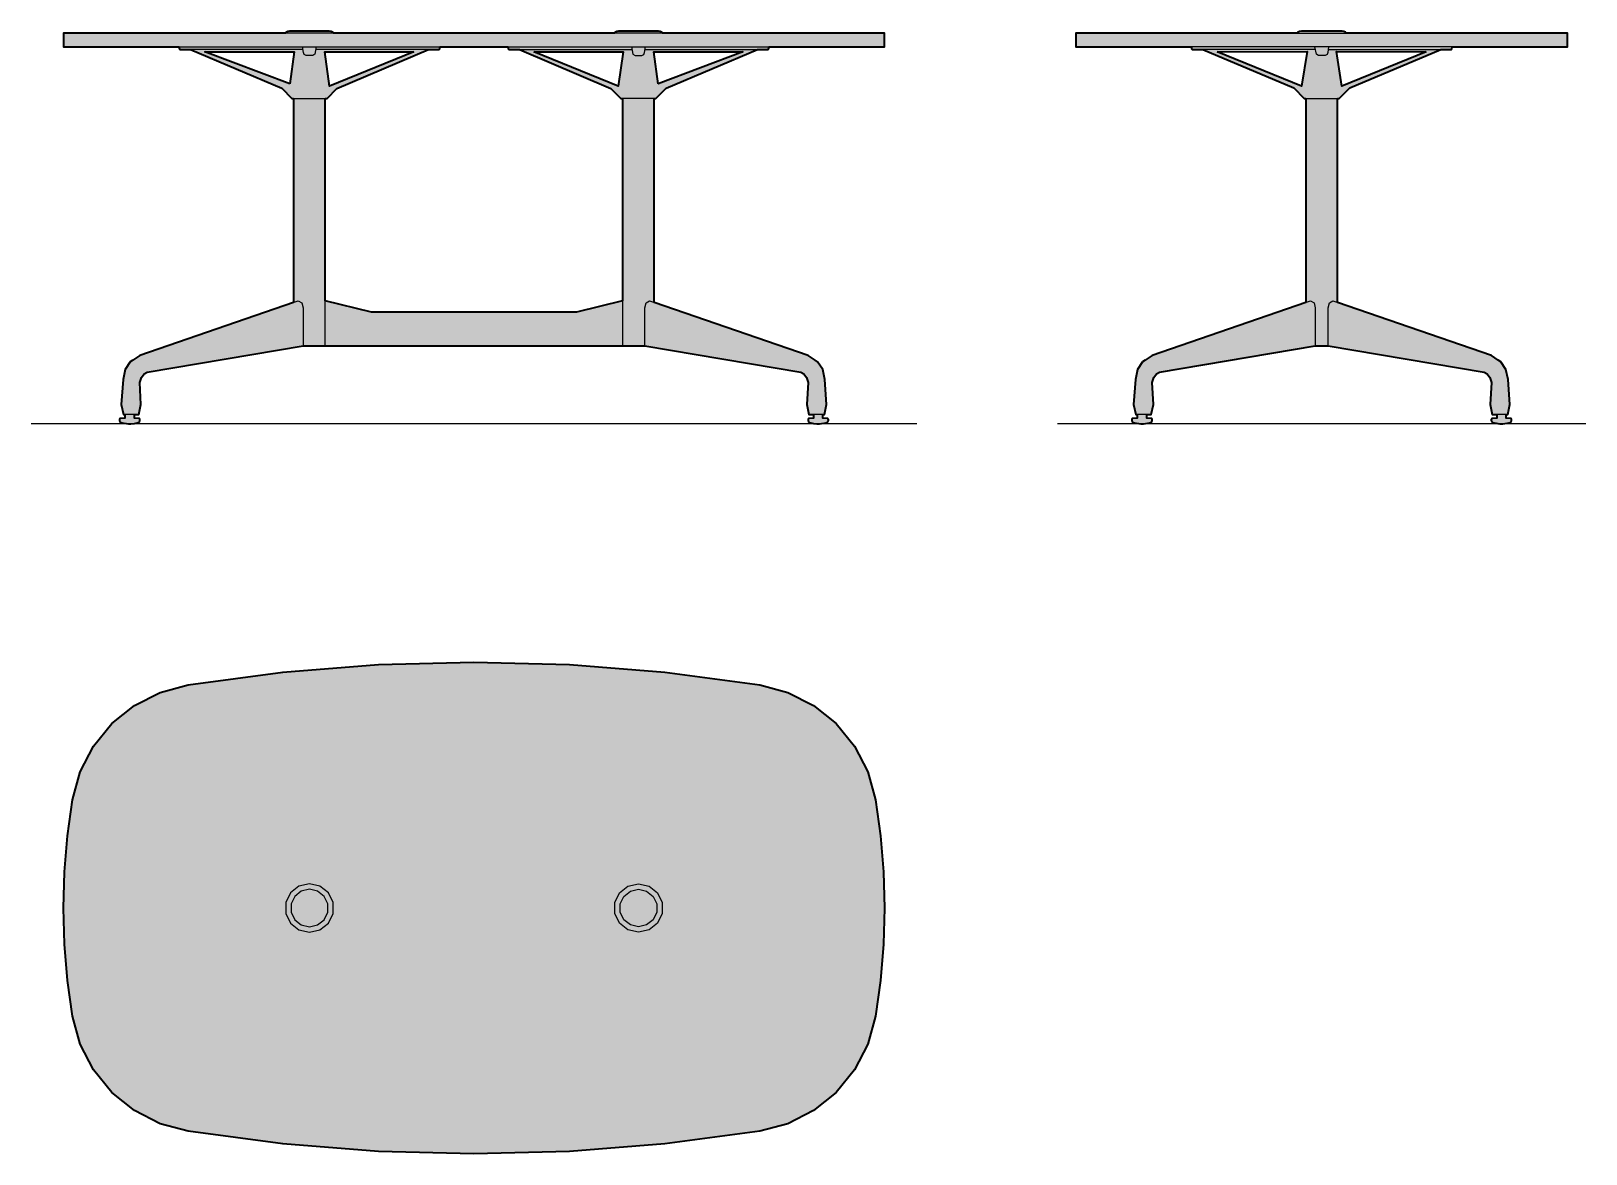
# Model space of a CAD drawing. Header units: millimetres. Extents: x 0 to 2835, y -1331 to 716.
import ezdxf

# ---------------------------------------------------------------- set-up
doc = ezdxf.new("R2010")
doc.units = ezdxf.units.MM
doc.layers.add('Blocks', color=7, linetype='Continuous')
doc.layers.add('Blocks$Fill', color=7, linetype='Continuous', true_color=0xffffff)
for name, color, linetype, lineweight, true_color in [('Blocks$Inner', 7, 'Continuous', 25, 0x007f00), ('Blocks$Outline', 7, 'Continuous', 35, 0xff3f3f), ('Groud', 7, 'Continuous', 25, 0x243775)]:
    doc.layers.add(name, color=color, linetype=linetype, lineweight=lineweight, true_color=true_color)

# ---------------------------------------------------------------- blocks, each defined once
blk = doc.blocks.new('Eames Table Oval Conference Table Front')
at = {"layer": 'Blocks$Fill'}
h = blk.add_hatch(color=256, dxfattribs=at)
h.paths.add_polyline_path([(1345.3, 687.5), (1555.9, 687.5), (1555.9, 712.5), (1554.1, 712.5), (1150.6, 712.5), (1150.5, 713.5), (1149.9, 714.5), (1147, 715.9), (1143.8, 716.4), (1136.6, 716.4), (1071.2, 716.4), (1068, 715.9), (1065.1, 714.5), (1064.5, 713.5), (1064.3, 712.5), (550.6, 712.5), (550.5, 713.5), (549.9, 714.5), (547, 715.9), (543.8, 716.4), (536.6, 716.4), (471.2, 716.4), (468, 715.9), (465.1, 714.5), (464.5, 713.5), (464.3, 712.5), (59.1, 712.5), (59.1, 687.5), (60.9, 687.5), (269.7, 687.5), (269.7, 685), (270.5, 683.4), (272.3, 683), (290.7, 683), (457, 612.1), (475.6, 593.7), (478.6, 593.7), (478.6, 221.3), (198.1, 125), (185.6, 116.4), (180.9, 113.3), (171.5, 99.2), (167.6, 81.3), (164.5, 35.2), (168.4, 17.1), (171.1, 17.1), (171.1, 10.6), (171.1, 10.6), (162.6, 9.9), (162, 9.7), (161.3, 8.9), (161.2, 8.4), (161.2, 6.4), (162, 4.1), (163.2, 2.9), (163.2, 2.9), (164.1, 2.6), (166.1, 1.9), (177.7, 0), (178.5, 0), (182, 0), (188.5, 1), (193.4, 1.9), (195.5, 2.6), (196.3, 2.9), (197.5, 4.1), (198.3, 6.4), (198.3, 8.4), (198.2, 8.9), (197.5, 9.7), (196.9, 9.9), (188.4, 10.6), (188.4, 17.1), (189.5, 17.1), (196.5, 17.1), (200.4, 35.2), (198.1, 75.8), (201.2, 84.4), (205.9, 91.4), (211.4, 94.5), (495.8, 142.2), (536.4, 142.2), (1078.6, 142.2), (1119.2, 142.2), (1403.6, 94.5), (1409, 91.4), (1413.7, 84.4), (1416.9, 75.8), (1414.5, 35.2), (1418.4, 17.1), (1425.4, 17.1), (1426.6, 17.1), (1426.6, 10.6), (1418.1, 9.9), (1417.4, 9.7), (1416.8, 8.9), (1416.7, 8.4), (1416.7, 6.4), (1417.4, 4.1), (1418.7, 2.9), (1419.5, 2.6), (1421.6, 1.9), (1426.5, 1), (1433, 0), (1433.6, 0), (1437.3, 0), (1448.9, 1.9), (1450.9, 2.6), (1451.8, 2.9), (1453, 4.1), (1453.7, 6.4), (1453.7, 8.4), (1453.6, 8.9), (1453, 9.7), (1452.4, 9.9), (1443.9, 10.6), (1443.9, 10.6), (1443.9, 17.1), (1446.5, 17.1), (1450.4, 35.2), (1447.3, 81.3), (1443.4, 99.2), (1434, 113.3), (1429.4, 116.4), (1416.9, 125), (1136.4, 221.3), (1136.4, 593.7), (1139.4, 593.7), (1158, 612.1), (1324.3, 683), (1342.7, 683), (1344.5, 683.4), (1345.3, 685)], flags=0)
h.paths.add_polyline_path([(1143.3, 620.2), (1135.5, 678.4), (1298, 678.4)], flags=0)
h.paths.add_polyline_path([(917, 678.4), (1079.5, 678.4), (1070.6, 616)], flags=0)
h.paths.add_polyline_path([(471.7, 620.2), (317, 678.4), (479.5, 678.4)], flags=0)
h.paths.add_polyline_path([(698, 678.4), (544.4, 616), (535.5, 678.4)], flags=0)
h.paths.add_polyline_path([(890.6, 683), (1057.4, 612), (1075.2, 593.7), (1078.6, 593.7), (1078.6, 224.2), (994.2, 203.9), (620.8, 203.9), (536.4, 224.2), (536.4, 593.7), (539.8, 593.7), (557.6, 612), (724.4, 683), (743.9, 683.1), (745, 684.1), (745.2, 687.5), (869.8, 687.5), (870, 684.1), (871.1, 683.1), (878.1, 683), (890.6, 683)], flags=0)
at = {"layer": 'Blocks$Inner'}
blk.add_line((1078.6, 593.7), (1078.6, 142.2), dxfattribs=at)
for points in [[(286.4, 687.5), (633.1, 687.5), (807.5, 687.5), (981.8, 687.5), (1328.6, 687.5), (1379.6, 687.5), (1426.7, 687.5), (1467.9, 687.5), (1501.3, 687.5), (1525.6, 687.5), (1539.6, 687.5), (1548.7, 687.5), (1554.1, 687.5), (1555.9, 687.5), (1555.9, 712.5), (1554.1, 712.5), (1548.7, 712.5), (1539.6, 712.5), (1525.6, 712.5), (1501.3, 712.5), (1467.9, 712.5), (1426.7, 712.5), (1379.6, 712.5), (1328.6, 712.5), (1155.7, 712.5), (981.8, 712.5), (807.5, 712.5), (633.1, 712.5), (459.3, 712.5), (286.4, 712.5), (235.3, 712.5), (188.2, 712.5), (147.1, 712.5), (113.6, 712.5), (89.4, 712.5), (75.3, 712.5), (66.3, 712.5), (60.9, 712.5), (59.1, 712.5), (59.1, 687.5), (60.9, 687.5), (66.3, 687.5), (75.3, 687.5), (89.4, 687.5), (113.6, 687.5), (147.1, 687.5), (188.2, 687.5), (235.3, 687.5)], [(471.7, 620.2), (317, 678.4), (479.5, 678.4)], [(698, 678.4), (544.4, 616), (535.5, 678.4)], [(917, 678.4), (1070.6, 616), (1079.5, 678.4)], [(1143.3, 620.2), (1298, 678.4), (1135.5, 678.4)]]:
    blk.add_lwpolyline(points, close=True, dxfattribs=at)
for points in [[(464.3, 712.5), (464.5, 713.5), (465.1, 714.5), (468, 715.9), (471.2, 716.4), (478.4, 716.4), (491.3, 716.4), (507.5, 716.4), (523.6, 716.4), (536.6, 716.4), (543.8, 716.4), (547, 715.9), (549.9, 714.5), (550.5, 713.5), (550.6, 712.5)], [(1064.3, 712.5), (1064.5, 713.5), (1065.1, 714.5), (1068, 715.9), (1071.2, 716.4), (1073.5, 716.4), (1080.2, 716.4), (1092.4, 716.4), (1107.5, 716.4), (1123.6, 716.4), (1136.6, 716.4), (1143.8, 716.4), (1147, 715.9), (1149.9, 714.5), (1150.5, 713.5), (1150.6, 712.5)], [(495.7, 683), (272.3, 683), (270.5, 683.4), (269.7, 685), (269.7, 687.5)], [(290.7, 683), (457, 612.1), (475.6, 593.7), (533.3, 593.7)], [(520, 687.5), (517.5, 674.3), (513.7, 671.9), (501.3, 671.9), (497.8, 673.9), (496.5, 677.2), (494.9, 687.5)], [(745.2, 687.5), (745, 684.1), (743.9, 683.1), (736.9, 683), (732.9, 683), (728.3, 683), (668.9, 683), (647.7, 683), (519.1, 683)], [(529, 593.7), (539.8, 593.7), (557.6, 612), (724.4, 683)], [(869.8, 687.5), (870, 684.1), (871.1, 683.1), (878.1, 683), (882.1, 683), (886.7, 683), (946.1, 683), (967.3, 683), (1095.8, 683)], [(1086, 593.7), (1075.2, 593.7), (1057.4, 612), (890.6, 683)], [(1324.3, 683), (1158, 612.1), (1139.4, 593.7), (1081.7, 593.7)], [(1095, 687.5), (1097.4, 674.3), (1101.2, 671.9), (1113.7, 671.9), (1113.7, 671.9)], [(1113.7, 671.9), (1117.1, 673.9), (1118.4, 677.2), (1120.1, 687.5)], [(1119.2, 683), (1342.7, 683), (1344.5, 683.4), (1345.3, 685), (1345.3, 687.5)], [(1118.3, 676.8), (1118.3, 676.8), (1118.3, 676.8)], [(536.4, 142.2), (536.4, 211.7), (536.4, 593.7)], [(1119.2, 142.2), (1119.2, 211.7), (1121.5, 221.1), (1127.8, 224.2), (1416.9, 125), (1429.4, 116.4), (1434, 113.3), (1443.4, 99.2), (1447.3, 81.3), (1450.4, 35.2), (1446.5, 17.1), (1443.4, 17.1), (1434, 17.1), (1425.4, 17.1), (1418.4, 17.1), (1414.5, 35.2), (1416.9, 75.8), (1413.7, 84.4), (1409, 91.4), (1403.6, 94.5), (1119.2, 142.2), (1095.8, 142.2), (1078.6, 142.2), (536.4, 142.2), (519.2, 142.2), (495.8, 142.2), (211.4, 94.5), (205.9, 91.4), (201.2, 84.4), (198.1, 75.8), (200.4, 35.2), (196.5, 17.1), (189.5, 17.1), (180.9, 17.1), (171.5, 17.1), (168.4, 17.1), (164.5, 35.2), (167.6, 81.3), (171.5, 99.2), (180.9, 113.3), (185.6, 116.4), (198.1, 125), (487.2, 224.2), (493.4, 221.1), (495.8, 211.7), (495.8, 142.2)], [(536.4, 224.2), (620.8, 203.9), (994.2, 203.9), (1078.6, 224.2)], [(163.2, 2.9), (162, 4.1), (161.2, 6.4), (161.2, 8.4), (161.3, 8.9), (162, 9.7), (162.6, 9.9), (171.1, 10.6), (171.1, 17.1)], [(188.4, 17.1), (188.4, 10.6), (196.9, 9.9), (197.5, 9.7), (198.2, 8.9), (198.3, 8.4), (198.3, 6.4), (197.5, 4.1), (196.3, 2.9), (195.5, 2.6), (193.4, 1.9), (188.5, 1), (182, 0), (181.3, 0), (179.9, 0), (178.5, 0), (177.7, 0), (166.1, 1.9), (164.1, 2.6), (163.2, 2.9), (162, 4.1), (161.2, 6.4)], [(1426.6, 17.1), (1426.6, 10.6), (1418.1, 9.9), (1417.4, 9.7), (1416.8, 8.9), (1416.7, 8.4), (1416.7, 6.4), (1417.4, 4.1), (1418.7, 2.9), (1419.5, 2.6), (1421.6, 1.9), (1426.5, 1), (1433, 0), (1433.6, 0), (1435, 0), (1436.5, 0), (1437.3, 0), (1448.9, 1.9), (1450.9, 2.6), (1451.8, 2.9), (1453, 4.1), (1453.7, 6.4), (1453.7, 8.4), (1453.6, 8.9), (1453, 9.7), (1452.4, 9.9), (1443.9, 10.6), (1443.9, 17.1)]]:
    blk.add_lwpolyline(points, dxfattribs=at)
blk.add_polyline3d([(496.7, 676.8, 0), (496.7, 676.8, 0)], close=True, dxfattribs=at)
for points in [[(517.7, 674.9), (517.6, 674.9)], [(1097.3, 674.9), (1097.3, 674.9)], [(478.6, 593.7), (478.6, 221.3)], [(1136.4, 593.7), (1136.4, 221.3)]]:
    blk.add_open_spline(points, degree=1, dxfattribs=at)
at = {"layer": 'Blocks$Outline'}
for points in [[(464.3, 712.5), (459.3, 712.5), (286.4, 712.5), (235.3, 712.5), (188.2, 712.5), (147.1, 712.5), (113.6, 712.5), (89.4, 712.5), (75.3, 712.5), (66.3, 712.5), (60.9, 712.5), (59.1, 712.5), (59.1, 687.5), (60.9, 687.5), (66.3, 687.5), (75.3, 687.5), (89.4, 687.5), (113.6, 687.5), (147.1, 687.5), (188.2, 687.5), (235.3, 687.5), (269.7, 687.5)], [(465.1, 714.5), (464.5, 713.5), (464.3, 712.5)], [(550.6, 712.5), (550.5, 713.5), (549.9, 714.5), (547, 715.9), (543.8, 716.4), (536.6, 716.4), (523.6, 716.4), (507.5, 716.4), (491.3, 716.4), (478.4, 716.4), (471.2, 716.4), (468, 715.9), (465.1, 714.5)], [(1064.3, 712.5), (981.8, 712.5), (807.5, 712.5), (633.1, 712.5), (550.6, 712.5)], [(1150.6, 712.5), (1150.5, 713.5), (1149.9, 714.5), (1147, 715.9), (1143.8, 716.4), (1136.6, 716.4), (1123.6, 716.4), (1107.5, 716.4), (1092.4, 716.4), (1080.2, 716.4), (1073.5, 716.4), (1071.2, 716.4), (1068, 715.9), (1065.1, 714.5), (1064.5, 713.5), (1064.3, 712.5)], [(1345.3, 687.5), (1379.6, 687.5), (1426.7, 687.5), (1467.9, 687.5), (1501.3, 687.5), (1525.6, 687.5), (1539.6, 687.5), (1548.7, 687.5), (1554.1, 687.5), (1555.9, 687.5), (1555.9, 712.5), (1554.1, 712.5), (1548.7, 712.5), (1539.6, 712.5), (1525.6, 712.5), (1501.3, 712.5), (1467.9, 712.5), (1426.7, 712.5), (1379.6, 712.5), (1328.6, 712.5), (1155.7, 712.5), (1150.6, 712.5)], [(269.7, 687.5), (269.7, 685), (270.5, 683.4), (272.3, 683), (290.7, 683)], [(290.7, 683), (457, 612.1), (475.6, 593.7), (478.6, 593.7)], [(536.4, 593.7), (539.8, 593.7), (557.6, 612), (724.4, 683)], [(724.4, 683), (728.3, 683), (732.9, 683), (736.9, 683), (743.9, 683.1), (745, 684.1), (745.2, 687.5)], [(745.2, 687.5), (807.5, 687.5), (869.8, 687.5)], [(869.8, 687.5), (870, 684.1), (871.1, 683.1), (878.1, 683), (882.1, 683), (886.7, 683), (890.6, 683)], [(890.6, 683), (1057.4, 612), (1075.2, 593.7), (1078.6, 593.7)], [(1136.4, 593.7), (1139.4, 593.7), (1158, 612.1), (1324.3, 683)], [(1324.3, 683), (1342.7, 683), (1344.5, 683.4), (1345.3, 685), (1345.3, 687.5)], [(478.6, 593.7), (478.6, 221.3)], [(536.4, 224.2), (536.4, 593.7)], [(1078.6, 593.7), (1078.6, 224.2)], [(1136.4, 221.3), (1136.4, 593.7)], [(478.6, 221.3), (198.1, 125), (185.6, 116.4), (180.9, 113.3), (171.5, 99.2), (167.6, 81.3), (164.5, 35.2), (168.4, 17.1), (171.1, 17.1)], [(1078.6, 224.2), (994.2, 203.9), (620.8, 203.9), (536.4, 224.2)], [(1443.9, 17.1), (1446.5, 17.1), (1450.4, 35.2), (1447.3, 81.3), (1443.4, 99.2), (1434, 113.3), (1429.4, 116.4), (1416.9, 125), (1136.4, 221.3)], [(189.5, 17.1), (196.5, 17.1), (200.4, 35.2), (198.1, 75.8), (201.2, 84.4), (205.9, 91.4), (211.4, 94.5), (495.8, 142.2)], [(495.8, 142.2), (519.2, 142.2), (536.4, 142.2)], [(536.4, 142.2), (1078.6, 142.2)], [(1078.6, 142.2), (1095.8, 142.2), (1119.2, 142.2)], [(1119.2, 142.2), (1403.6, 94.5), (1409, 91.4), (1413.7, 84.4), (1416.9, 75.8), (1414.5, 35.2), (1418.4, 17.1), (1425.4, 17.1), (1426.6, 17.1)], [(171.1, 17.1), (171.1, 10.6), (171.1, 10.6), (162.6, 9.9), (162, 9.7), (161.3, 8.9), (161.2, 8.4), (161.2, 6.4), (162, 4.1), (163.2, 2.9)], [(163.2, 2.9), (163.2, 2.9), (164.1, 2.6), (166.1, 1.9), (177.7, 0), (178.5, 0), (179.9, 0), (181.3, 0), (182, 0), (188.5, 1), (193.4, 1.9), (195.5, 2.6), (196.3, 2.9), (197.5, 4.1), (198.3, 6.4), (198.3, 8.4), (198.2, 8.9), (197.5, 9.7), (196.9, 9.9), (188.4, 10.6), (188.4, 17.1)], [(188.4, 17.1), (189.5, 17.1)], [(1426.6, 17.1), (1426.6, 10.6), (1418.1, 9.9), (1417.4, 9.7), (1416.8, 8.9), (1416.7, 8.4), (1416.7, 6.4), (1417.4, 4.1), (1418.7, 2.9), (1419.5, 2.6), (1421.6, 1.9), (1426.5, 1), (1433, 0), (1433.6, 0), (1435, 0), (1436.5, 0), (1437.3, 0), (1448.9, 1.9), (1450.9, 2.6), (1451.8, 2.9), (1453, 4.1), (1453.7, 6.4)], [(1453.7, 6.4), (1453.7, 8.4), (1453.6, 8.9), (1453, 9.7), (1452.4, 9.9), (1443.9, 10.6), (1443.9, 10.6), (1443.9, 17.1)]]:
    blk.add_lwpolyline(points, dxfattribs=at)
for points in [[(471.7, 620.2), (317, 678.4), (479.5, 678.4)], [(698, 678.4), (544.4, 616), (535.5, 678.4)], [(917, 678.4), (1079.5, 678.4), (1070.6, 616)], [(1143.3, 620.2), (1135.5, 678.4), (1298, 678.4)]]:
    blk.add_lwpolyline(points, close=True, dxfattribs=at)
blk = doc.blocks.new('Eames Table Oval Conference Table Side')
at = {"layer": 'Blocks$Fill'}
h = blk.add_hatch(color=256, dxfattribs=at)
h.paths.add_polyline_path([(817.9, 687.5), (930.1, 687.5), (930.1, 712.5), (925.5, 712.5), (526, 712.5), (525.8, 713.5), (525.2, 714.5), (522.2, 715.9), (518.9, 716.4), (515.2, 716.4), (444.5, 716.4), (441.2, 715.9), (438.2, 714.5), (437.6, 713.5), (437.4, 712.5), (33.3, 712.5), (33.3, 687.5), (37.9, 687.5), (244, 687.5), (244.2, 684.1), (245.3, 683.1), (250.8, 683.1), (260.9, 683), (264.8, 683), (430.6, 612.8), (449.7, 593.7), (452.8, 593.7), (452.8, 221.3), (172.3, 125), (159.8, 116.4), (155.1, 113.3), (145.8, 99.2), (141.9, 81.3), (138.7, 35.2), (142.6, 17.1), (145.3, 17.1), (145.3, 10.6), (136.8, 9.9), (136.2, 9.7), (135.5, 8.9), (135.4, 8.4), (135.4, 6.4), (136.2, 4.1), (137.4, 2.9), (138.2, 2.6), (140.3, 1.9), (151.7, 0), (152.1, 0), (156.1, 0), (156.8, 0.1), (167.6, 1.9), (169.7, 2.6), (170.5, 2.9), (171.8, 4.1), (172.5, 6.4), (172.5, 8.4), (172.4, 8.9), (171.7, 9.7), (171.1, 9.9), (162.6, 10.6), (162.6, 10.6), (162.6, 17.1), (170.8, 17.1), (174.7, 35.2), (172.3, 75.8), (175.4, 84.4), (180.1, 91.4), (185.6, 94.5), (470, 142.2), (493.4, 142.2), (777.8, 94.5), (783.3, 91.4), (787.9, 84.4), (791.1, 75.8), (788.7, 35.2), (792.6, 17.1), (799.7, 17.1), (800.8, 17.1), (800.8, 10.6), (800.8, 10.6), (792.3, 9.9), (791.7, 9.7), (791, 8.9), (790.9, 8.4), (790.9, 6.4), (791.6, 4.1), (792.9, 2.9), (793.7, 2.6), (795.8, 1.9), (806.6, 0.1), (807.3, 0), (807.4, 0), (811.7, 0), (823.1, 1.9), (825.2, 2.6), (826, 2.9), (827.2, 4.1), (827.9, 6.4), (827.9, 8.4), (827.9, 8.9), (827.2, 9.7), (826.6, 9.9), (818.1, 10.6), (818.1, 17.1), (820.8, 17.1), (824.7, 35.2), (821.5, 81.3), (817.6, 99.2), (808.3, 113.3), (803.6, 116.4), (791.1, 125), (510.6, 221.3), (510.6, 593.7), (513.7, 593.7), (532.8, 612.8), (698.6, 683), (702.5, 683), (718.1, 683.1), (719.2, 684.1), (719.4, 687.5)], flags=0)
h.paths.add_polyline_path([(672.2, 678.4), (518.6, 616), (508.3, 678.9)], flags=0)
h.paths.add_polyline_path([(291.2, 678.4), (455.1, 678.9), (444.8, 616)], flags=0)
at = {"layer": 'Blocks$Inner'}
for points in [[(730, 687.5), (679, 687.5), (547.7, 687.5), (481.7, 687.5), (415.6, 687.5), (284.4, 687.5), (233.4, 687.5), (186.4, 687.5), (145.5, 687.5), (112.3, 687.5), (88.3, 687.5), (74.6, 687.5), (51.7, 687.5), (37.9, 687.5), (33.3, 687.5), (33.3, 712.5), (37.9, 712.5), (51.7, 712.5), (74.6, 712.5), (88.3, 712.5), (112.3, 712.5), (145.5, 712.5), (186.4, 712.5), (233.4, 712.5), (284.4, 712.5), (349.8, 712.5), (415.6, 712.5), (481.7, 712.5), (547.7, 712.5), (613.6, 712.5), (679, 712.5), (730, 712.5), (777, 712.5), (817.9, 712.5), (851.1, 712.5), (875.1, 712.5), (888.8, 712.5), (911.7, 712.5), (925.5, 712.5), (930.1, 712.5), (930.1, 687.5), (925.5, 687.5), (911.7, 687.5), (888.8, 687.5), (875.1, 687.5), (851.1, 687.5), (817.9, 687.5), (547.7, 687.5)], [(437.4, 712.5), (437.6, 713.5), (438.2, 714.5), (441.2, 715.9), (444.5, 716.4), (448.1, 716.4), (458.5, 716.4), (473.4, 716.4), (490, 716.4), (504.9, 716.4), (515.2, 716.4), (518.9, 716.4), (522.2, 715.9), (525.2, 714.5), (525.8, 713.5), (526, 712.5)], [(470.1, 683), (455.4, 683.1), (258.7, 683), (250.8, 683.1), (245.3, 683.1), (244.2, 684.1), (244, 687.5)], [(264.8, 683), (430.6, 612.8), (449.7, 593.7), (513.7, 593.7), (532.8, 612.8), (698.6, 683)], [(494.2, 687.5), (492.6, 677.2), (491.4, 674), (487.9, 671.9), (475.5, 671.9), (473, 673.5), (471.9, 674.5), (469.1, 687.5)], [(493.3, 683), (508, 683.1), (704.7, 683), (712.6, 683.1), (718.1, 683.1), (719.2, 684.1), (719.4, 687.5)], [(493.4, 142.2), (470, 142.2), (185.6, 94.5), (180.1, 91.4), (175.4, 84.4), (172.3, 75.8), (174.7, 35.2), (170.8, 17.1), (163.7, 17.1), (155.1, 17.1), (145.8, 17.1), (142.6, 17.1), (138.7, 35.2), (141.9, 81.3), (145.8, 99.2), (155.1, 113.3), (159.8, 116.4), (172.3, 125), (461.4, 224.2), (467.6, 221.1), (470, 211.7), (470, 142.2)], [(145.3, 17.1), (145.3, 10.6), (136.8, 9.9), (136.2, 9.7), (135.5, 8.9), (135.4, 8.4), (135.4, 6.4), (136.2, 4.1), (137.4, 2.9), (138.2, 2.6), (140.3, 1.9), (151.7, 0), (152.1, 0), (153.4, 0), (154.9, 0), (156, 0), (156.1, 0), (156.8, 0.1), (167.6, 1.9), (169.7, 2.6), (170.5, 2.9), (171.8, 4.1), (172.5, 6.4), (172.5, 8.4), (172.4, 8.9), (171.7, 9.7), (171.1, 9.9), (162.6, 10.6), (162.6, 17.1)], [(818.1, 17.1), (818.1, 10.6), (826.6, 9.9), (827.2, 9.7), (827.9, 8.9), (827.9, 8.4), (827.9, 6.4), (827.2, 4.1), (826, 2.9), (825.2, 2.6), (823.1, 1.9), (811.7, 0), (811.3, 0), (810, 0), (808.5, 0), (807.4, 0), (807.3, 0), (806.6, 0.1), (795.8, 1.9), (793.7, 2.6), (792.9, 2.9), (791.6, 4.1), (790.9, 6.4), (790.9, 8.4), (791, 8.9), (791.7, 9.7), (792.3, 9.9), (800.8, 10.6), (800.8, 17.1)]]:
    blk.add_lwpolyline(points, dxfattribs=at)
for points in [[(291.2, 678.4), (444.8, 616), (455.1, 678.9)], [(672.2, 678.4), (518.6, 616), (508.3, 678.9)], [(493.4, 142.2), (493.4, 211.7), (495.8, 221.1), (502, 224.2), (791.1, 125), (803.6, 116.4), (808.3, 113.3), (817.6, 99.2), (821.5, 81.3), (824.7, 35.2), (820.8, 17.1), (817.6, 17.1), (808.3, 17.1), (799.7, 17.1), (792.6, 17.1), (788.7, 35.2), (791.1, 75.8), (787.9, 84.4), (783.3, 91.4), (777.8, 94.5)]]:
    blk.add_lwpolyline(points, close=True, dxfattribs=at)
for points in [[(287.3, 683), (260.9, 683)], [(676.1, 683), (702.5, 683)], [(452.8, 593.7), (452.8, 221.3)], [(510.6, 221.3), (510.6, 593.7)]]:
    blk.add_open_spline(points, degree=1, dxfattribs=at)
at = {"layer": 'Blocks$Outline'}
for points in [[(437.4, 712.5), (415.6, 712.5), (349.8, 712.5), (284.4, 712.5), (233.4, 712.5), (186.4, 712.5), (145.5, 712.5), (112.3, 712.5), (88.3, 712.5), (74.6, 712.5), (51.7, 712.5), (37.9, 712.5), (33.3, 712.5), (33.3, 687.5), (37.9, 687.5), (51.7, 687.5), (74.6, 687.5), (88.3, 687.5), (112.3, 687.5), (145.5, 687.5), (186.4, 687.5), (233.4, 687.5), (244, 687.5)], [(526, 712.5), (525.8, 713.5), (525.2, 714.5), (522.2, 715.9), (518.9, 716.4), (515.2, 716.4), (504.9, 716.4), (490, 716.4), (473.4, 716.4), (458.5, 716.4), (448.1, 716.4), (444.5, 716.4), (441.2, 715.9), (438.2, 714.5), (437.6, 713.5), (437.4, 712.5)], [(817.9, 687.5), (851.1, 687.5), (875.1, 687.5), (888.8, 687.5), (911.7, 687.5), (925.5, 687.5), (930.1, 687.5), (930.1, 712.5), (925.5, 712.5), (911.7, 712.5), (888.8, 712.5), (875.1, 712.5), (851.1, 712.5), (817.9, 712.5), (777, 712.5), (730, 712.5), (679, 712.5), (613.6, 712.5), (547.7, 712.5), (526, 712.5)], [(244, 687.5), (244.2, 684.1), (245.3, 683.1), (250.8, 683.1), (258.7, 683), (260.9, 683)], [(260.9, 683), (264.8, 683)], [(264.8, 683), (430.6, 612.8), (449.7, 593.7), (452.8, 593.7)], [(510.6, 593.7), (513.7, 593.7), (532.8, 612.8), (698.6, 683)], [(698.6, 683), (702.5, 683)], [(702.5, 683), (704.7, 683), (712.6, 683.1), (718.1, 683.1), (719.2, 684.1), (719.4, 687.5)], [(719.4, 687.5), (817.9, 687.5)], [(452.8, 593.7), (452.8, 221.3)], [(510.6, 221.3), (510.6, 593.7)], [(452.8, 221.3), (172.3, 125), (159.8, 116.4), (155.1, 113.3), (145.8, 99.2), (141.9, 81.3), (138.7, 35.2), (142.6, 17.1), (145.3, 17.1)], [(818.1, 17.1), (820.8, 17.1), (824.7, 35.2), (821.5, 81.3), (817.6, 99.2), (808.3, 113.3), (803.6, 116.4), (791.1, 125), (510.6, 221.3)], [(162.6, 17.1), (163.7, 17.1), (170.8, 17.1), (174.7, 35.2), (172.3, 75.8), (175.4, 84.4), (180.1, 91.4), (185.6, 94.5), (470, 142.2), (493.4, 142.2), (777.8, 94.5), (783.3, 91.4), (787.9, 84.4), (791.1, 75.8), (788.7, 35.2), (792.6, 17.1), (799.7, 17.1), (800.8, 17.1)], [(145.3, 17.1), (145.3, 10.6), (136.8, 9.9), (136.2, 9.7), (135.5, 8.9), (135.4, 8.4), (135.4, 6.4), (136.2, 4.1), (137.4, 2.9), (138.2, 2.6), (140.3, 1.9), (151.7, 0), (152.1, 0), (153.4, 0), (154.9, 0), (156, 0), (156.1, 0), (156.8, 0.1), (167.6, 1.9), (169.7, 2.6), (170.5, 2.9), (171.8, 4.1), (172.5, 6.4), (172.5, 8.4), (172.4, 8.9), (171.7, 9.7), (171.1, 9.9), (162.6, 10.6), (162.6, 10.6), (162.6, 17.1)], [(800.8, 17.1), (800.8, 10.6), (800.8, 10.6), (792.3, 9.9), (791.7, 9.7), (791, 8.9), (790.9, 8.4), (790.9, 6.4), (791.6, 4.1), (792.9, 2.9), (793.7, 2.6), (795.8, 1.9), (806.6, 0.1), (807.3, 0), (807.4, 0), (808.5, 0), (810, 0), (811.3, 0), (811.7, 0), (823.1, 1.9), (825.2, 2.6), (826, 2.9), (827.2, 4.1), (827.9, 6.4), (827.9, 8.4), (827.9, 8.9), (827.2, 9.7), (826.6, 9.9), (818.1, 10.6), (818.1, 17.1)]]:
    blk.add_lwpolyline(points, dxfattribs=at)
for points in [[(291.2, 678.4), (455.1, 678.9), (444.8, 616)], [(672.2, 678.4), (518.6, 616), (508.3, 678.9)]]:
    blk.add_lwpolyline(points, close=True, dxfattribs=at)
blk = doc.blocks.new('Eames Table Oval Conference Table Top')
at = {"layer": 'Blocks$Fill'}
blk.add_hatch(color=256, dxfattribs=at).paths.add_polyline_path([(1540.3, -318.7), (1542.1, -384.7), (1540.3, -450.8), (1534.9, -516.6), (1525.8, -582.1), (1511.8, -633), (1487.6, -680), (1454.1, -721), (1413, -754.1), (1365.8, -778.1), (1314.8, -791.8), (1141.9, -814.7), (968, -828.5), (793.7, -833.2), (619.4, -828.5), (445.5, -814.7), (272.6, -791.8), (221.6, -778.1), (174.5, -754.1), (133.3, -721), (99.9, -680), (75.6, -633), (61.6, -582.1), (52.5, -516.6), (47.1, -450.8), (45.3, -384.7), (47.1, -318.7), (52.5, -252.8), (61.6, -187.4), (75.6, -136.4), (99.9, -89.4), (133.3, -48.5), (174.5, -15.3), (221.6, 8.6), (272.6, 22.3), (445.5, 45.3), (619.4, 59.1), (793.7, 63.7), (968, 59.1), (1141.9, 45.3), (1314.8, 22.3), (1365.8, 8.6), (1413, -15.3), (1454.1, -48.5), (1487.6, -89.4), (1511.8, -136.4), (1525.8, -187.4), (1534.9, -252.8)], flags=0)
at = {"layer": 'Blocks$Inner'}
for p, q in [((493.7, -340.5), (493.7, -340.6)), ((528.2, -357.2), (528.3, -357.1)), ((1059.2, -357.2), (1059.1, -357.1)), ((1093.7, -340.5), (1093.7, -340.6)), ((1050.7, -394.5), (1050.6, -394.6)), ((1060.2, -392.4), (1060.3, -392.3))]:
    blk.add_line(p, q, dxfattribs=at)
for points in [[(45.3, -384.7), (47.1, -318.7), (52.5, -252.8), (61.6, -187.4), (75.6, -136.4), (99.9, -89.4), (133.3, -48.5), (174.5, -15.3), (221.6, 8.6), (272.6, 22.3), (445.5, 45.3), (619.4, 59.1), (793.7, 63.7), (968, 59.1), (1141.9, 45.3), (1314.8, 22.3), (1365.8, 8.6), (1413, -15.3), (1454.1, -48.5), (1487.6, -89.4), (1511.8, -136.4), (1525.8, -187.4), (1534.9, -252.8), (1540.3, -318.7), (1542.1, -384.7), (1540.3, -450.8), (1534.9, -516.6), (1525.8, -582.1), (1511.8, -633), (1487.6, -680), (1454.1, -721), (1413, -754.1), (1365.8, -778.1), (1314.8, -791.8), (1141.9, -814.7), (968, -828.5), (793.7, -833.2), (619.4, -828.5), (445.5, -814.7), (272.6, -791.8), (221.6, -778.1), (174.5, -754.1), (133.3, -721), (99.9, -680), (75.6, -633), (61.6, -582.1), (52.5, -516.6), (47.1, -450.8)], [(1060.3, -392.3), (1060.3, -377.1), (1066.9, -363.4), (1078.9, -353.9), (1093.7, -350.5), (1108.6, -353.9), (1120.5, -363.4), (1127.1, -377.1), (1127.1, -392.3), (1120.5, -406.1), (1108.6, -415.6), (1093.7, -419), (1078.9, -415.6), (1066.9, -406.1)]]:
    blk.add_lwpolyline(points, close=True, dxfattribs=at)
for points in [[(536.7, -394.5), (536.9, -394.6), (536.9, -374.9), (528.3, -357.1), (512.9, -344.8), (493.7, -340.5), (474.5, -344.8), (459.1, -357.1), (450.6, -374.9), (450.6, -394.6), (459.1, -412.3), (474.5, -424.6), (493.7, -429)], [(527.1, -392.3), (527.1, -377.1), (520.5, -363.4), (508.6, -353.9), (493.7, -350.5), (478.9, -353.9), (466.9, -363.4), (460.3, -377.1), (460.3, -392.3), (466.9, -406.1), (478.9, -415.6), (493.7, -419), (508.6, -415.6), (520.5, -406.1), (527.1, -392.3), (527.2, -392.4)], [(1093.7, -428.8), (1093.7, -429), (1074.5, -424.6), (1059.1, -412.3), (1050.6, -394.6), (1050.6, -374.9), (1059.1, -357.1), (1074.5, -344.8), (1093.7, -340.5), (1112.9, -344.8), (1128.3, -357.1), (1136.9, -374.9), (1136.9, -394.6), (1128.3, -412.3), (1112.9, -424.6), (1093.7, -429)], [(493.7, -428.8), (493.7, -429), (512.9, -424.6), (528.3, -412.3), (536.9, -394.6)]]:
    blk.add_lwpolyline(points, dxfattribs=at)
at = {"layer": 'Blocks$Outline'}
for points in [[(99.9, -89.4), (133.3, -48.5), (174.5, -15.3), (221.6, 8.6), (272.6, 22.3), (445.5, 45.3), (619.4, 59.1), (793.7, 63.7)], [(793.7, 63.7), (968, 59.1)], [(968, 59.1), (1141.9, 45.3), (1314.8, 22.3), (1365.8, 8.6), (1413, -15.3), (1454.1, -48.5), (1487.6, -89.4), (1511.8, -136.4)], [(75.6, -136.4), (99.9, -89.4)], [(61.6, -187.4), (75.6, -136.4)], [(1511.8, -136.4), (1525.8, -187.4)], [(45.3, -384.7), (47.1, -318.7), (52.5, -252.8), (61.6, -187.4)], [(1525.8, -187.4), (1534.9, -252.8)], [(1534.9, -252.8), (1540.3, -318.7)], [(1540.3, -318.7), (1542.1, -384.7), (1540.3, -450.8), (1534.9, -516.6), (1525.8, -582.1), (1511.8, -633), (1487.6, -680), (1454.1, -721), (1413, -754.1), (1365.8, -778.1), (1314.8, -791.8), (1141.9, -814.7), (968, -828.5), (793.7, -833.2), (619.4, -828.5), (445.5, -814.7), (272.6, -791.8), (221.6, -778.1), (174.5, -754.1)], [(47.1, -450.8), (45.3, -384.7)], [(52.5, -516.6), (47.1, -450.8)], [(61.6, -582.1), (52.5, -516.6)], [(133.3, -721), (99.9, -680), (75.6, -633), (61.6, -582.1)], [(174.5, -754.1), (133.3, -721)]]:
    blk.add_lwpolyline(points, dxfattribs=at)

msp = doc.modelspace()

# ---------------------------------------------------------------- linework, layer by layer
at = {"layer": 'Groud'}
for points in [[(1615, 0), (0, 0)], [(2835.1, 0), (1871.7, 0)]]:
    msp.add_lwpolyline(points, dxfattribs=at)

# ---------------------------------------------------------------- block references
at = {"layer": 'Blocks'}
for name, p in [('Eames Table Oval Conference Table Front', (0, 0)), ('Eames Table Oval Conference Table Side', (1871.7, 0)), ('Eames Table Oval Conference Table Top', (13.8, -498.1))]:
    msp.add_blockref(name, p, dxfattribs=at)

doc.saveas('drawing.dxf')
